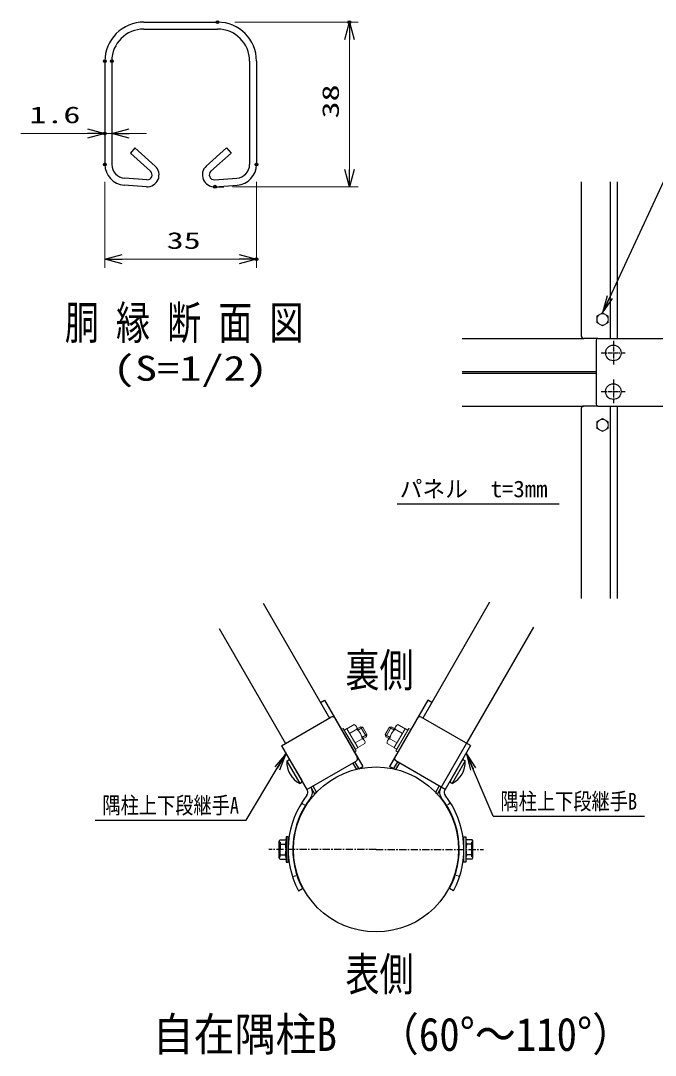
# Model space of a CAD drawing. Units: millimetres, scale not verified, with parts at other scales. Extents: x -6234 to 6240, y -4413 to 4407.
# Drawn here: x 577 to 2774, y -2206 to 1377 of the extents above; entities that cross this region are included whole.
import ezdxf
from ezdxf.enums import TextEntityAlignment as Align

# ---------------------------------------------------------------- set-up
doc = ezdxf.new("R2010")
doc.units = ezdxf.units.MM
doc.header["$LTSCALE"] = 20
doc.header["$PDMODE"] = 32
doc.header["$PDSIZE"] = 10
for name, pattern in [('USER2', [1.125, 0.75, -0.125, 0.125, -0.125]), ('USER3', [0.375, 0.25, -0.125]), ('USER4', [2, 1.25, -0.25, 0.25, -0.25])]:
    doc.linetypes.add(name, pattern=pattern)
for name, color, linetype, lineweight in [('0-1_0', 7, 'Continuous', 25), ('0-2_1', 7, 'Continuous', 25), ('0-3_DEFPOINTS', 9, 'Continuous', 25), ('0-4_12', 7, 'Continuous', 25), ('0-5_胴縁', 7, 'Continuous', 25), ('0-6_支柱', 7, 'Continuous', 25), ('0-7_SCALE', 7, 'Continuous', 25), ('0-8_ボルト', 7, 'Continuous', 25), ('0-9_継手-案-', 7, 'Continuous', 25), ('0-A_構造線', 7, 'Continuous', 25), ('0-B_細線', 7, 'Continuous', 25), ('0-C_端部押さえ板', 7, 'Continuous', 25), ('0-F_D-STR3', 7, 'Continuous', 13)]:
    doc.layers.add(name, color=color, linetype=linetype, lineweight=lineweight)
doc.styles.add('ＭＳ ゴシック', font='')
doc.styles.get('ＭＳ ゴシック').set_extended_font_data('MS Gothic')

# ---------------------------------------------------------------- blocks, each defined once
blk = doc.blocks.new('_Open30')
at = {"layer": '0-1_0'}
blk.add_line((0, 0), (-20, 0), dxfattribs=at)
blk.add_lwpolyline([(-20, 5.359), (0, 0), (-20, -5.359)], dxfattribs=at)
blk = doc.blocks.new('DARROWS')
at = {"layer": '0-1_0'}
blk.add_line((0, 0), (-19.982, 0), dxfattribs=at)
blk.add_lwpolyline([(-20, -3.333), (0, 0), (-20, 3.333)], dxfattribs=at)

msp = doc.modelspace()

# ---------------------------------------------------------------- linework, layer by layer
at = {"layer": '0-1_0'}
for p, q in [((2858.88, 943.37), (2592.48, 367.64)), ((1358.01, -1391.45), (1494.21, -1163.41)), ((2213.16, -1377.48), (2120.65, -1161.94))]:
    msp.add_line(p, q, dxfattribs=at)
at = {"layer": '0-2_1', "lineweight": 15}
for p, q in [((1318.43, 1371.79), (1744.81, 1371.79)), ((1714.81, 861.86), (1714.81, 1311.79)), ((868.43, 1176.79), (868.43, 955.64)), ((892.43, 1176.79), (892.43, 955.64)), ((808.43, 985.64), (577, 985.64)), ((892.43, 985.64), (868.43, 985.64)), ((952.43, 985.64), (1012.43, 985.64)), ((868.43, 819.04), (868.43, 520.5)), ((1309.83, 801.86), (1744.81, 801.86)), ((1393.43, 819.04), (1393.43, 520.5)), ((928.43, 550.5), (1333.43, 550.5))]:
    msp.add_line(p, q, dxfattribs=at)
at = {"layer": '0-2_1'}
for p, q in [((1003.43, 1347.79), (1258.43, 1347.79)), ((892.43, 1236.79), (892.43, 879.04)), ((1369.43, 1236.79), (1369.43, 879.04)), ((1026.29, 855.46), (956.61, 918.21)), ((1235.57, 855.47), (1305.25, 918.21)), ((1013.7, 825.8), (937.08, 831.16)), ((1248.16, 825.8), (1324.78, 831.15)), ((1249.83, 801.86), (1279.83, 801.86)), ((2571.72, 353.69), (2571.72, 331.14)), ((2568.73, 270.37), (2568.73, 48.37)), ((2574.73, 276.37), (3132.73, 276.37)), ((2574.73, 42.37), (3132.73, 42.37)), ((2571.72, -12.36), (2571.72, -34.91)), ((1879.8, -296.61), (2441.04, -296.61)), ((834.97, -1391.45), (1358.01, -1391.45)), ((2213.16, -1377.48), (2736.21, -1377.48))]:
    msp.add_line(p, q, dxfattribs=at)
for centre, radius, start, end in [((1003.43, 1236.79), 111, 90, 179.99992), ((1258.43, 1236.79), 111, 0, 90), ((940.43, 879.04), 48, 179.99992, 266.00031), ((1321.43, 879.04), 48, 274.0003, 0.00055), ((1014.88, 842.8), 17.04, 266.00006, 47.99939), ((1246.97, 842.8), 17.04, 132.00053, 274.00155), ((2574.73, 270.37), 6, 90, 180), ((2574.73, 48.37), 6, 180, 270)]:
    msp.add_arc(centre, radius, start, end, dxfattribs=at)
at = {"layer": '0-3_DEFPOINTS'}
for p in [(1258.43, 1371.79), (1714.81, 1371.79), (868.43, 1236.79), (892.43, 1236.79), (868.43, 985.64), (868.43, 879.04), (1393.43, 879.04), (1249.83, 801.86), (1393.43, 550.5)]:
    msp.add_point(p, dxfattribs=at)
at = {"layer": '0-4_12'}
for p, q in [((1003.43, 1371.79), (1258.43, 1371.79)), ((868.43, 1236.79), (868.43, 879.04)), ((1393.43, 1236.79), (1393.43, 879.04)), ((972.67, 936.04), (956.61, 918.21)), ((1042.35, 873.3), (972.67, 936.04)), ((1219.5, 873.3), (1289.19, 936.04)), ((1289.19, 936.04), (1305.25, 918.21)), ((1012.03, 801.86), (935.41, 807.22)), ((1249.84, 801.86), (1326.45, 807.22))]:
    msp.add_line(p, q, dxfattribs=at)
for centre, radius, start, end in [((1003.43, 1236.79), 135, 90, 180.00046), ((1258.43, 1236.79), 135, 0, 90), ((940.43, 879.04), 72, 179.99992, 266.00031), ((1014.88, 842.8), 41.04, 266.00018, 48.00043), ((1246.97, 842.8), 41.04, 131.99994, 274.00116), ((1321.43, 879.04), 72, 274.00049, 0.00037)]:
    msp.add_arc(centre, radius, start, end, dxfattribs=at)
at = {"layer": '0-5_胴縁'}
for p, q in [((2105.38, 276.37), (2526.72, 276.37)), ((2105.38, 162.37), (2568.73, 162.37)), ((2105.38, 156.37), (2568.73, 156.37)), ((2105.38, 42.37), (2526.72, 42.37))]:
    msp.add_line(p, q, dxfattribs=at)
at = {"layer": '0-6_支柱'}
for p, q in [((2517.72, 818.75), (2517.72, 285.37)), ((2618.22, 818.75), (2618.22, 276.37)), ((2642.22, 818.75), (2642.22, 276.37)), ((2574.73, 276.37), (2526.72, 276.37)), ((2574.73, 42.37), (2526.72, 42.37)), ((2618.22, 42.37), (2618.22, -624.13)), ((2642.22, 42.37), (2642.22, -624.13)), ((2517.72, 33.37), (2517.72, -624.13))]:
    msp.add_line(p, q, dxfattribs=at)
for centre, start, end in [((2526.72, 285.37), 180, 270), ((2526.72, 33.37), 90, 180)]:
    msp.add_arc(centre, 9, start, end, dxfattribs=at)
at = {"layer": '0-7_SCALE'}
for p, q in [((1415.87, -640.49), (1645.59, -1038.38)), ((2200.36, -637.07), (1968.75, -1038.23)), ((1264.32, -727.99), (1494.04, -1125.88)), ((2352.76, -723.12), (2120.31, -1125.73)), ((1480.18, -1133.88), (1650.79, -1035.38)), ((1664.45, -1039.04), (1741.95, -1173.27)), ((2134.16, -1133.73), (1963.56, -1035.23)), ((1480.18, -1133.88), (1569.12, -1287.92)), ((2120.31, -1125.73), (2031.37, -1279.78)), ((2134.16, -1133.73), (2045.22, -1287.78)), ((1567.68, -1285.43), (1738.29, -1186.93)), ((2046.66, -1285.29), (1876.06, -1186.79)), ((2032.81, -1277.29), (1881.25, -1189.79)), ((1581.54, -1277.43), (1582.98, -1279.92)), ((1538.68, -1636.32), (1552.8, -1628.81)), ((2075.67, -1636.18), (2061.54, -1628.67))]:
    msp.add_line(p, q, dxfattribs=at)
at = {"layer": '0-7_SCALE', "linetype": 'USER3'}
for p, q in [((1549.29, -1332.26), (1562.86, -1340.74)), ((2065.05, -1332.12), (2051.48, -1340.59)), ((1517.95, -1587.51), (1533.17, -1582.56)), ((2096.39, -1587.36), (2081.17, -1582.42))]:
    msp.add_line(p, q, dxfattribs=at)
at = {"layer": '0-7_SCALE', "linetype": 'USER4'}
for q in [(1435.57, -1493.24), (2178.7, -1493.25)]:
    msp.add_line((1807.13, -1493.25), q, dxfattribs=at)
at = {"layer": '0-7_SCALE'}
msp.add_circle((1807.13, -1493.25), 285.75, dxfattribs=at)
for centre, radius, start, end in [((1655.79, -1044.04), 10, 30, 120), ((1958.56, -1043.89), 10, 60, 150), ((1733.29, -1178.27), 10, 300, 30), ((1881.06, -1178.13), 10, 150, 240), ((1555.26, -1295.92), 16, 321.90977, 30), ((1555.26, -1295.92), 32, 321.90977, 30), ((2059.08, -1295.78), 32, 150, 218.09023), ((2059.08, -1295.78), 16, 150, 218.09023), ((1807.31, -1493.49), 304.25, 141.90977, 208), ((1807.31, -1493.49), 288.25, 141.90977, 208), ((1807.03, -1493.34), 288.25, 332, 38.09023), ((1807.03, -1493.34), 304.25, 332, 38.09023)]:
    msp.add_arc(centre, radius, start, end, dxfattribs=at)
at = {"layer": '0-8_ボルト', "linetype": 'USER2'}
for p, q in [((2628.73, 268.27), (2628.73, 184.27)), ((2586.73, 226.27), (2670.73, 226.27)), ((2628.73, 134.47), (2628.73, 50.47)), ((2586.73, 92.47), (2670.73, 92.47))]:
    msp.add_line(p, q, dxfattribs=at)
at = {"layer": '0-8_ボルト'}
for p, q in [((1498.15, -1187.01), (1502.92, -1184.26)), ((1498.15, -1187.01), (1543.15, -1264.95)), ((1510.43, -1186.27), (1549.93, -1254.69)), ((2103.91, -1186.13), (2064.41, -1254.54)), ((2116.19, -1186.86), (2071.19, -1264.81)), ((2116.19, -1186.86), (2111.43, -1184.11)), ((1543.15, -1264.95), (1547.92, -1262.2)), ((2071.19, -1264.81), (2066.43, -1262.06))]:
    msp.add_line(p, q, dxfattribs=at)
for centre in [(2628.73, 226.27), (2628.73, 92.47)]:
    msp.add_circle(centre, 27, dxfattribs=at)
for centre, radius, start, end in [((1582.47, -1190.29), 84.39, 177.77316, 242.22684), ((1505.67, -1189.02), 5.5, 30, 120), ((2031.87, -1190.14), 84.39, 297.77316, 2.22684), ((2108.68, -1188.88), 5.5, 60, 150), ((1545.17, -1257.44), 5.5, 300, 30), ((2069.18, -1257.29), 5.5, 150, 240)]:
    msp.add_arc(centre, radius, start, end, dxfattribs=at)
at = {"layer": '0-9_継手-案-'}
for p, q in [((1614.58, -984.66), (1628.44, -976.66)), ((1614.58, -984.66), (1645.59, -1038.38)), ((1628.44, -976.66), (1760.94, -1206.16)), ((1985.91, -976.52), (1853.41, -1206.01)), ((1999.76, -984.52), (1968.75, -1038.23)), ((1999.76, -984.52), (1985.91, -976.52)), ((1733.09, -1189.93), (1747.08, -1214.16)), ((1747.08, -1214.16), (1760.94, -1206.16)), ((1867.26, -1214.01), (1853.41, -1206.01)), ((1881.25, -1189.79), (1867.26, -1214.01))]:
    msp.add_line(p, q, dxfattribs=at)
at = {"layer": '0-A_構造線'}
for p, q in [((1474.43, -1475.32), (1493.43, -1475.32)), ((2139.88, -1475.17), (2120.88, -1475.17)), ((1474.43, -1511.48), (1493.43, -1511.48)), ((1474.43, -1527.29), (1493.43, -1527.29)), ((2139.88, -1511.33), (2120.88, -1511.33)), ((2139.88, -1527.13), (2120.88, -1527.13))]:
    msp.add_line(p, q, dxfattribs=at)
for points in [[(1474.43, -1527.29), (1471.93, -1522.79), (1471.93, -1464.02), (1474.43, -1459.52), (1493.43, -1459.52)], [(2139.88, -1527.13), (2142.38, -1522.63), (2142.38, -1463.86), (2139.88, -1459.36), (2120.88, -1459.36)]]:
    msp.add_lwpolyline(points, dxfattribs=at)
for points in [[(1495.93, -1537.15), (1502.93, -1537.15), (1502.93, -1449.65), (1495.93, -1449.65)], [(2118.38, -1537), (2111.38, -1537), (2111.38, -1449.5), (2118.38, -1449.5)]]:
    msp.add_lwpolyline(points, close=True, dxfattribs=at)
for centre, radius, start, end in [((1501.78, -1463.35), 29.85, 181.2889, 203.65172), ((1493.43, -1457.02), 2.5, 270, 0), ((1466.09, -1463.35), 29.85, 336.34828, 358.7111), ((2120.88, -1456.86), 2.5, 180, 270), ((2148.23, -1463.19), 29.85, 181.2889, 203.65172), ((2112.54, -1463.19), 29.85, 336.34828, 358.7111), ((1538.55, -1493.4), 66.62, 164.25349, 195.74651), ((1429.32, -1493.4), 66.62, 344.25349, 15.74651), ((2185, -1493.25), 66.62, 164.25349, 195.74651), ((2075.77, -1493.25), 66.62, 344.25349, 15.74651), ((1501.78, -1523.46), 29.85, 156.34828, 178.7111), ((1466.09, -1523.46), 29.85, 1.2889, 23.65172), ((1493.43, -1529.79), 2.5, 0, 90), ((2120.88, -1529.63), 2.5, 90, 180), ((2148.23, -1523.3), 29.85, 156.34828, 178.7111), ((2112.54, -1523.3), 29.85, 1.2889, 23.65172)]:
    msp.add_arc(centre, radius, start, end, dxfattribs=at)
at = {"layer": '0-B_細線'}
msp.add_line((2142.38, -1468.25), (2138.88, -1468.25), dxfattribs=at)
at = {"layer": '0-B_細線', "lineweight": 30}
msp.add_line((2138.88, -1468.25), (2138.88, -1493.25), dxfattribs=at)
at = {"layer": '0-B_細線'}
for points in [[(1471.93, -1468.4), (1475.43, -1468.4), (1475.43, -1493.4)], [(1471.93, -1518.4), (1475.43, -1518.4), (1475.43, -1493.4)], [(2142.38, -1518.25), (2138.88, -1518.25), (2138.88, -1493.25)]]:
    msp.add_lwpolyline(points, dxfattribs=at)
at = {"layer": '0-C_端部押さえ板'}
for p, q in [((1726.09, -1193.79), (1739.28, -1216.63)), ((1746.2, -1212.63), (1739.28, -1216.63)), ((1741.52, -1215.52), (1746.28, -1212.77)), ((1888.18, -1193.79), (1874.99, -1216.63)), ((1581.46, -1277.29), (1594.65, -1300.13)), ((2032.81, -1277.29), (2019.62, -1300.13))]:
    msp.add_line(p, q, dxfattribs=at)
for points in [[(1881.25, -1189.79), (1868.06, -1212.63), (1874.99, -1216.63)], [(1588.39, -1273.29), (1601.58, -1296.13), (1594.65, -1300.13)], [(2025.88, -1273.29), (2012.69, -1296.13), (2019.62, -1300.13)]]:
    msp.add_lwpolyline(points, dxfattribs=at)
at = {"layer": '0-F_D-STR3'}
for p, q in [((2591.22, 364.92), (2571.72, 353.69)), ((2591.22, 364.92), (2610.72, 353.69)), ((2591.22, 319.92), (2571.72, 331.14)), ((2591.22, 319.92), (2610.72, 331.14)), ((2610.72, 353.69), (2610.72, 331.14)), ((2591.22, -1.13), (2571.72, -12.36)), ((2591.22, -46.13), (2571.72, -34.91)), ((2591.22, -1.13), (2610.72, -12.36)), ((2591.22, -46.13), (2610.72, -34.91)), ((2610.72, -12.36), (2610.72, -34.91)), ((1705.79, -1074.64), (1697.13, -1079.64)), ((1744.29, -1141.32), (1705.79, -1074.64)), ((1706.29, -1075.5), (1731.4, -1061)), ((1767.63, -1116.75), (1738.76, -1066.76)), ((1743.18, -1074.41), (1753.66, -1068.36)), ((1745.88, -1079.08), (1761.04, -1070.33)), ((1773.66, -1103), (1753.66, -1068.36)), ((1753.66, -1068.36), (1761.04, -1070.33)), ((1775.64, -1095.62), (1761.04, -1070.33)), ((1838.63, -1095.62), (1853.23, -1070.33)), ((1840.61, -1103), (1860.61, -1068.36)), ((1846.64, -1116.75), (1875.5, -1066.76)), ((1860.61, -1068.36), (1853.23, -1070.33)), ((1868.39, -1079.08), (1853.23, -1070.33)), ((1871.09, -1074.41), (1860.61, -1068.36)), ((1869.98, -1141.32), (1908.48, -1074.64)), ((1907.98, -1075.5), (1882.87, -1061)), ((1908.48, -1074.64), (1917.14, -1079.64)), ((1731.95, -1155.95), (1686.95, -1078.01)), ((1735.63, -1146.32), (1697.13, -1079.64)), ((1743.79, -1140.45), (1706.29, -1075.5)), ((1715.66, -1091.74), (1740.78, -1077.24)), ((1734.41, -1124.22), (1759.53, -1109.72)), ((1760.48, -1104.37), (1775.64, -1095.62)), ((1763.18, -1109.05), (1773.66, -1103)), ((1773.66, -1103), (1775.64, -1095.62)), ((1853.79, -1104.37), (1838.63, -1095.62)), ((1840.61, -1103), (1838.63, -1095.62)), ((1851.09, -1109.05), (1840.61, -1103)), ((1879.86, -1124.22), (1854.74, -1109.72)), ((1870.48, -1140.45), (1907.98, -1075.5)), ((1898.61, -1091.74), (1873.49, -1077.24)), ((1878.64, -1146.32), (1917.14, -1079.64)), ((1882.32, -1155.95), (1927.32, -1078.01)), ((1744.29, -1141.32), (1735.63, -1146.32)), ((1743.79, -1140.45), (1768.9, -1125.95)), ((1870.48, -1140.45), (1845.37, -1125.95)), ((1869.98, -1141.32), (1878.64, -1146.32)), ((1738.88, -1151.95), (1731.95, -1155.95)), ((1875.39, -1151.95), (1882.32, -1155.95))]:
    msp.add_line(p, q, dxfattribs=at)
for points in [[(1738.88, -1151.95), (1693.88, -1074.01), (1686.95, -1078.01)], [(1875.39, -1151.95), (1920.39, -1074.01), (1927.32, -1078.01)]]:
    msp.add_lwpolyline(points, dxfattribs=at)
for centre in [(2591.22, 342.42), (2591.22, -23.63)]:
    msp.add_circle(centre, 19.5, dxfattribs=at)
for centre, radius, start, end in [((1726.79, -1074.49), 14.25, 348.86505, 71.13495), ((1887.48, -1074.49), 14.25, 108.86505, 191.13495), ((1708.17, -1117.71), 51.97, 8.85295, 51.14705), ((1754.93, -1123.2), 14.24, 348.83491, 71.16509), ((1859.34, -1123.2), 14.24, 108.83491, 191.16509), ((1906.1, -1117.71), 51.97, 128.85295, 171.14705)]:
    msp.add_arc(centre, radius, start, end, dxfattribs=at)

# ---------------------------------------------------------------- block references
at = {"layer": '0-1_0', "xscale": 3, "yscale": 3}
for p, rotation in [((2591.22, 364.92), 245.16908), ((1495.74, -1160.83), 59.15289), ((2119.47, -1159.19), 113.23014)]:
    msp.add_blockref('DARROWS', p, dxfattribs=dict(at, rotation=rotation))
at = {"layer": '0-2_1', "xscale": 3, "yscale": 3}
for p, rotation in [((1714.81, 1371.79), 90), ((892.43, 985.64), 180), ((1714.81, 801.86), 270), ((868.43, 550.5), 180)]:
    msp.add_blockref('_Open30', p, dxfattribs=dict(at, rotation=rotation))
for p in [(868.43, 985.64), (1393.43, 550.5)]:
    msp.add_blockref('_Open30', p, dxfattribs=at)

# ---------------------------------------------------------------- texts
at = {"layer": '0-1_0', "style": 'ＭＳ ゴシック'}
for s, height, width, p in [('胴 縁 断 面 図', 115.5, 0.75, (729.63, 238.87)), ('(S=1/2)', 86.59, 1.3, (896.34, 103.88)), ('裏側', 115.4, 0.75, (1701.07, -964.61)), ('隅柱上下段継手B', 57.77, 0.8, (2238.06, -1372.61)), ('隅柱上下段継手A', 57.77, 0.8, (859.87, -1386.59)), ('表側', 115.4, 0.75, (1701.07, -2017.44)), ('自在隅柱B\u3000（60°～110°）', 115.5, 0.9, (1033.93, -2225.65))]:
    msp.add_text(s, height=height, dxfattribs=dict(at, width=width)).set_placement(p, align=Align.BOTTOM_LEFT)
msp.add_text('パネル\u3000t=3mm', height=57.77, dxfattribs=at).set_placement((1888.94, -290.94), align=Align.BOTTOM_LEFT)
at = {"layer": '0-2_1', "style": 'ＭＳ ゴシック', "width": 1.5}
msp.add_text('38', height=57.73, rotation=90, dxfattribs=at).set_placement((1695.91, 1038.26), align=Align.BOTTOM_LEFT)
for s, p in [('1.6', (607, 1004.54)), ('35', (1082.36, 569.4))]:
    msp.add_text(s, height=57.73, dxfattribs=at).set_placement(p, align=Align.BOTTOM_LEFT)

doc.saveas('drawing.dxf')
